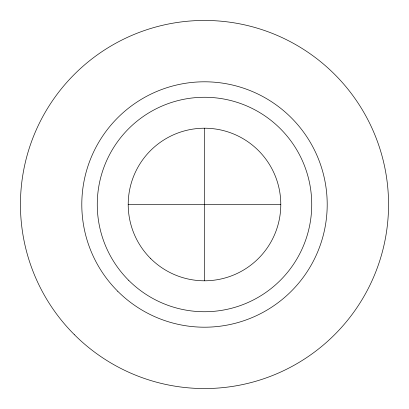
<?xml version="1.0" encoding="UTF-8"?>
<svg xmlns="http://www.w3.org/2000/svg" width="409" height="409" viewBox="0 0 409 409"><rect width="100%" height="100%" fill="white"/><g stroke="black" fill="none" stroke-linecap="round" stroke-linejoin="round"><path stroke-width="0.61" d="M128.211 204.51L280.789 204.5M204.495 128.211L204.505 280.794M74.366 334.654A184.05 184.05 0 0 0 382.282 252.123A184.05 184.05 0 0 0 156.851 26.723A184.05 184.05 0 0 0 74.366 334.654M117.746 291.269A122.7 122.7 0 0 0 323.023 236.249A122.7 122.7 0 0 0 172.736 85.982A122.7 122.7 0 0 0 117.746 291.269M128.682 280.334A107.23 107.23 0 0 0 308.079 232.251A107.23 107.23 0 0 0 176.739 100.926A107.23 107.23 0 0 0 128.682 280.334M150.558 258.452A76.289 76.289 0 0 0 278.192 224.244A76.289 76.289 0 0 0 184.75 130.814A76.289 76.289 0 0 0 150.558 258.452"/></g></svg>
